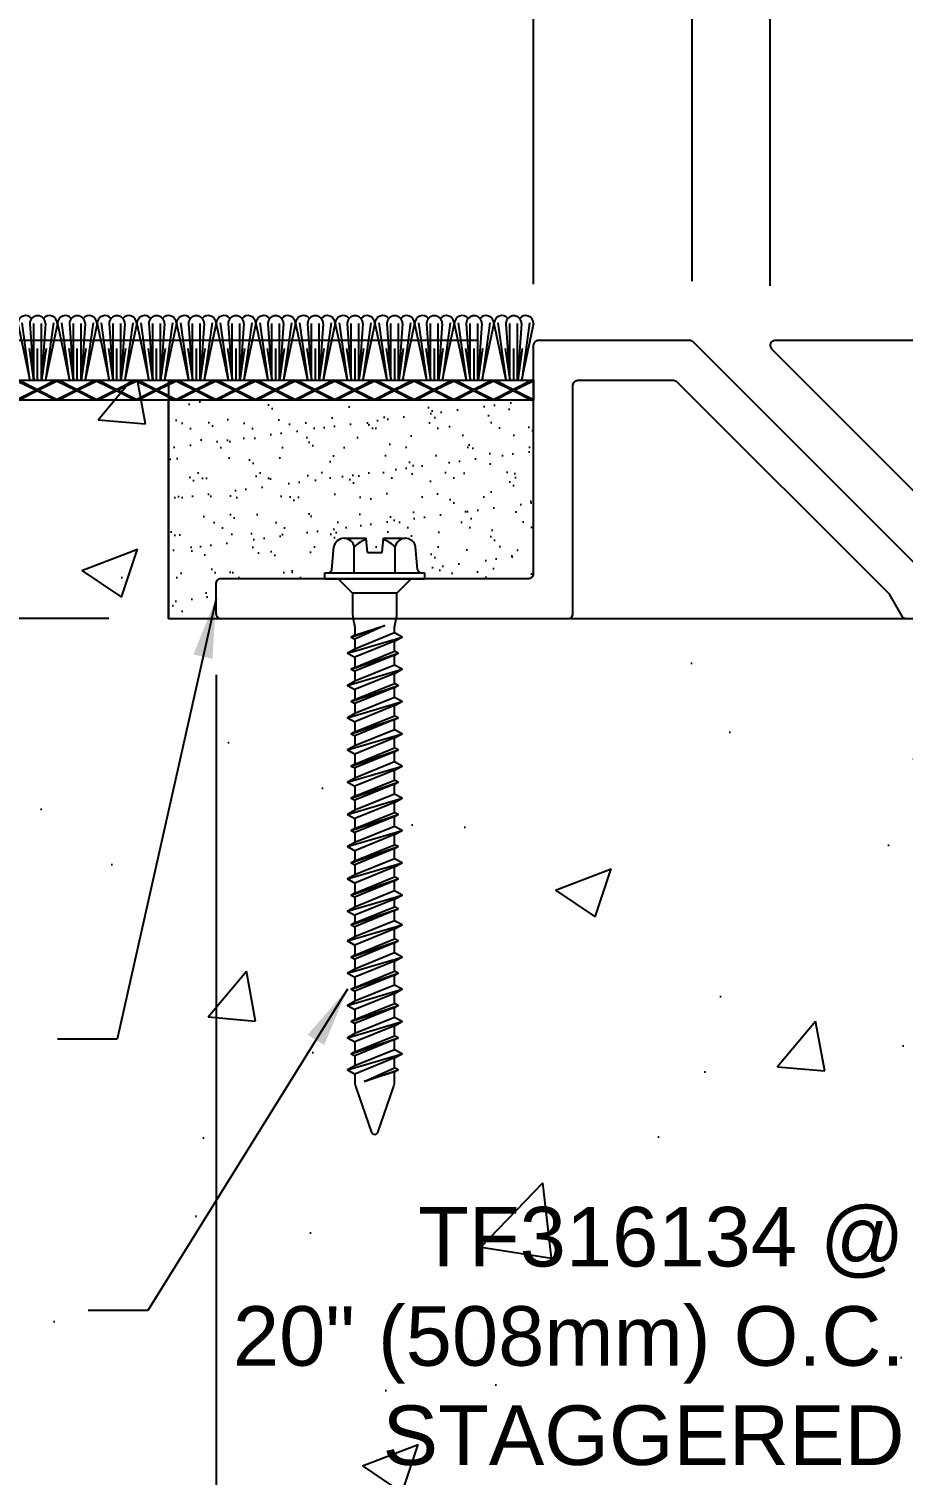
# Model space of a CAD drawing. Header units: inches. Extents: x -2.5 to 41.1, y -5.8 to 5.4.
# Drawn here: x 1.576 to 4.331, y -3.479 to 1.075 of the extents above; entities that cross this region are included whole.
import ezdxf

# ---------------------------------------------------------------- set-up
doc = ezdxf.new("R2010")
doc.units = ezdxf.units.IN
doc.header["$MEASUREMENT"] = 0
for name, color, linetype in [('Anchors', 4, 'Continuous'), ('Conditions', 1, 'Continuous'), ('Dimensions', 3, 'Continuous'), ('Metals', 7, 'Continuous'), ('Text', 2, 'Continuous')]:
    doc.layers.add(name, color=color, linetype=linetype)
doc.styles.add('ARIAL', font='arial.ttf')
doc.dimstyles.new('Arial', dxfattribs={"dimscale": 1.5, "dimtxt": 0.125, "dimasz": 0.125, "dimexe": 0.125, "dimexo": 0.125, "dimgap": 0.125, "dimtad": 0, "dimtih": 1, "dimtoh": 1, "dimdec": 4, "dimzin": 0, "dimdsep": 46, "dimlunit": 4, "dimtxsty": 'ARIAL', "dimcen": 0.125, "dimadec": 0, "dimazin": 0, "dimtfac": 1, "dimtdec": 4, "dimtofl": 0, "dimtmove": 0, "dimatfit": 3, "dimfxl": 0, "dimfrac": 2, "dimtolj": 1, "dimtzin": 0, "dimarcsym": 0})

# ---------------------------------------------------------------- blocks, each defined once
blk = doc.blocks.new('*D9')
at = {"layer": 'Defpoints', "color": 0}
for p in [(3.6659, 2.8616), (3.6659, 0.0937), (3.1659, 0.0837)]:
    blk.add_point(p, dxfattribs=at)
at = {"layer": 'Dimensions', "color": 0, "lineweight": -2}
for p, q in [((3.1659, 0.2712), (3.1659, 3.0491)), ((3.6659, 0.2812), (3.6659, 3.0491)), ((2.9784, 2.8616), (2.7909, 2.8616)), ((3.8534, 2.8616), (4.0409, 2.8616))]:
    blk.add_line(p, q, dxfattribs=at)
at = {"layer": 'Dimensions', "color": 0}
for points in [[(2.9784, 2.8928), (2.9784, 2.8303), (3.1659, 2.8616)], [(3.8534, 2.8928), (3.8534, 2.8303), (3.6659, 2.8616)]]:
    blk.add_solid(points, dxfattribs=at)
at = {"layer": 'Dimensions', "color": 0, "insert": (2.1389, 2.8616), "char_height": 0.1875, "attachment_point": 5, "style": 'ARIAL'}
blk.add_mtext('\\A1;1/2"\\P [13mm]', dxfattribs=at)
blk = doc.blocks.new('*D11')
at = {"layer": 'Defpoints', "color": 0}
for p in [(11.2656, 4.5514), (11.2656, 0.0937), (3.1659, 0.0837)]:
    blk.add_point(p, dxfattribs=at)
at = {"layer": 'Dimensions', "color": 0, "lineweight": -2}
for p, q in [((3.1659, 0.2712), (3.1659, 4.7389)), ((11.2656, 0.2812), (11.2656, 4.7389)), ((3.3534, 4.5514), (6.4909, 4.5514)), ((11.0781, 4.5514), (7.9407, 4.5514))]:
    blk.add_line(p, q, dxfattribs=at)
at = {"layer": 'Dimensions', "color": 0}
for points in [[(3.3534, 4.5827), (3.3534, 4.5202), (3.1659, 4.5514)], [(11.0781, 4.5827), (11.0781, 4.5202), (11.2656, 4.5514)]]:
    blk.add_solid(points, dxfattribs=at)
at = {"layer": 'Dimensions', "color": 0, "insert": (7.2158, 4.5514), "char_height": 0.1875, "attachment_point": 5, "style": 'ARIAL'}
blk.add_mtext('\\A1;8 1/8"\\P [206mm]', dxfattribs=at)
blk = doc.blocks.new('TH316134')
for p, q in [((-0.1352, 0.029), (-0.129, 0.1001)), ((-0.0967, 0.1275), (-0.0272, 0.1275)), ((-0.0645, 0.0188), (-0.0645, 0.1001)), ((-0.0232, 0.0825), (-0.0272, 0.1275)), ((0.0233, 0.0825), (0.0272, 0.1275)), ((0.0272, 0.1275), (0.0967, 0.1275)), ((0.0645, 0.0188), (0.0645, 0.1001)), ((0.1352, 0.029), (0.129, 0.1001)), ((-0.0232, 0.0825), (0.0233, 0.0825)), ((-0.1568, 0.0188), (0.1568, 0.0188)), ((-0.1568, 0), (-0.1568, 0.0188)), ((-0.1568, 0), (0.1568, 0)), ((-0.1148, 0), (-0.0697, -0.045)), ((0.1148, 0), (0.0698, -0.045)), ((0.1568, 0.0188), (0.1568, 0)), ((-0.0737, -0.1836), (0.0321, -0.1471)), ((0.0321, -0.1471), (-0.0623, -0.1898)), ((-0.0623, -0.1774), (0.0321, -0.1471)), ((0.0623, -0.1707), (-0.0623, -0.2215)), ((-0.0862, -0.2344), (0.0863, -0.1836)), ((0.0623, -0.1965), (-0.0623, -0.2473)), ((-0.0737, -0.2852), (0.0737, -0.2344)), ((-0.0623, -0.279), (0.0623, -0.2282)), ((0.0623, -0.2405), (-0.0623, -0.2913)), ((0.0623, -0.2722), (-0.0623, -0.323)), ((-0.0862, -0.3359), (0.0863, -0.2852)), ((0.0623, -0.2981), (-0.0623, -0.3489)), ((-0.0737, -0.3867), (0.0737, -0.3359)), ((-0.0623, -0.3806), (0.0623, -0.3298)), ((0.0623, -0.3421), (-0.0623, -0.3929)), ((-0.0862, -0.4375), (0.0863, -0.3867)), ((0.0623, -0.3738), (-0.0623, -0.4246)), ((0.0623, -0.3996), (-0.0623, -0.4504)), ((-0.0737, -0.4883), (0.0737, -0.4375)), ((-0.0623, -0.4821), (0.0623, -0.4313)), ((0.0623, -0.4437), (-0.0623, -0.4944)), ((-0.0862, -0.5391), (0.0863, -0.4883)), ((0.0623, -0.4754), (-0.0623, -0.5261)), ((-0.0737, -0.5898), (0.0737, -0.5391)), ((0.0623, -0.5012), (-0.0623, -0.552)), ((-0.0623, -0.5837), (0.0623, -0.5329)), ((0.0623, -0.5452), (-0.0623, -0.596)), ((-0.0862, -0.6406), (0.0863, -0.5898)), ((0.0623, -0.5769), (-0.0623, -0.6277)), ((0.0623, -0.6028), (-0.0623, -0.6535)), ((-0.0623, -0.6852), (0.0623, -0.6345)), ((-0.0737, -0.6914), (0.0737, -0.6406)), ((0.0623, -0.6468), (-0.0623, -0.6976)), ((0.0623, -0.6785), (-0.0623, -0.7293)), ((-0.0862, -0.7422), (0.0863, -0.6914)), ((0.0623, -0.7043), (-0.0623, -0.7551)), ((-0.0737, -0.793), (0.0737, -0.7422)), ((-0.0623, -0.7868), (0.0623, -0.736)), ((0.0623, -0.7484), (-0.0623, -0.7991)), ((-0.0862, -0.8437), (0.0863, -0.793)), ((0.0623, -0.78), (-0.0623, -0.8308)), ((0.0623, -0.8059), (-0.0623, -0.8567)), ((-0.0737, -0.8945), (0.0737, -0.8437)), ((-0.0623, -0.8884), (0.0623, -0.8376)), ((0.0623, -0.8499), (-0.0623, -0.9007)), ((-0.0862, -0.9453), (0.0863, -0.8945)), ((0.0623, -0.8816), (-0.0623, -0.9324)), ((0.0623, -0.9075), (-0.0623, -0.9582)), ((-0.0737, -0.9961), (0.0737, -0.9453)), ((-0.0623, -0.9899), (0.0623, -0.9391)), ((0.0623, -0.9515), (-0.0623, -1.0023)), ((-0.0862, -1.0469), (0.0863, -0.9961)), ((0.0623, -0.9832), (-0.0623, -1.034)), ((-0.0737, -1.0898), (0.0737, -1.0391)), ((0.0623, -1.009), (-0.0623, -1.0598)), ((-0.0623, -1.0837), (0.0623, -1.0329)), ((0.0623, -1.0452), (-0.0623, -1.096)), ((-0.0862, -1.1406), (0.0863, -1.0898)), ((0.0623, -1.0769), (-0.0623, -1.1277)), ((0.0623, -1.1028), (-0.0623, -1.1535)), ((-0.0623, -1.1852), (0.0623, -1.1345)), ((-0.0737, -1.1914), (0.0737, -1.1406)), ((0.0623, -1.1468), (-0.0623, -1.1976)), ((0.0623, -1.1785), (-0.0623, -1.2293)), ((-0.0862, -1.2422), (0.0863, -1.1914)), ((0.0623, -1.2043), (-0.0623, -1.2551)), ((-0.0737, -1.293), (0.0737, -1.2422)), ((-0.0623, -1.2868), (0.0623, -1.236)), ((0.0623, -1.2484), (-0.0623, -1.2991)), ((-0.0862, -1.3437), (0.0863, -1.293)), ((0.0623, -1.28), (-0.0623, -1.3308)), ((0.0623, -1.3059), (-0.0623, -1.3567)), ((-0.0737, -1.3945), (0.0737, -1.3437)), ((-0.0623, -1.3884), (0.0623, -1.3376)), ((0.0623, -1.3499), (-0.0623, -1.4007)), ((-0.0862, -1.4453), (0.0863, -1.3945)), ((0.0623, -1.3816), (-0.0623, -1.4324)), ((0.0623, -1.4075), (-0.0623, -1.4582)), ((-0.0737, -1.4961), (0.0737, -1.4453)), ((-0.0623, -1.4899), (0.0623, -1.4391)), ((0.0623, -1.4515), (-0.0623, -1.5023)), ((-0.0862, -1.5469), (0.0863, -1.4961)), ((0.0623, -1.4832), (-0.0623, -1.534)), ((0.0623, -1.509), (-0.0623, -1.5598)), ((-0.0335, -1.5838), (0.0623, -1.5407)), ((-0.0335, -1.5838), (0.0737, -1.5469)), ((0.0623, -1.553), (-0.0335, -1.5838))]:
    blk.add_line(p, q)
blk.add_lwpolyline([(0.0698, -0.045), (-0.0697, -0.045), (-0.0697, -0.1121, 0.052126), (-0.0687, -0.1217), (-0.0633, -0.1477, -0.052126), (-0.0623, -0.1573), (-0.0623, -0.1774), (-0.0737, -0.1836), (-0.0623, -0.1898), (-0.0623, -0.2215), (-0.0862, -0.2344), (-0.0623, -0.2473), (-0.0623, -0.279), (-0.0737, -0.2852), (-0.0623, -0.2913), (-0.0623, -0.323), (-0.0862, -0.3359), (-0.0623, -0.3489), (-0.0623, -0.3806), (-0.0737, -0.3867), (-0.0623, -0.3929), (-0.0623, -0.4246), (-0.0862, -0.4375), (-0.0623, -0.4504), (-0.0623, -0.4821), (-0.0737, -0.4883), (-0.0623, -0.4944), (-0.0623, -0.5261), (-0.0862, -0.5391), (-0.0623, -0.552), (-0.0623, -0.5837), (-0.0737, -0.5898), (-0.0623, -0.596), (-0.0623, -0.6277), (-0.0862, -0.6406), (-0.0623, -0.6535), (-0.0623, -0.6852), (-0.0737, -0.6914), (-0.0623, -0.6976), (-0.0623, -0.7293), (-0.0862, -0.7422), (-0.0623, -0.7551), (-0.0623, -0.7868), (-0.0737, -0.793), (-0.0623, -0.7991), (-0.0623, -0.8308), (-0.0862, -0.8437), (-0.0623, -0.8567), (-0.0623, -0.8884), (-0.0737, -0.8945), (-0.0623, -0.9007), (-0.0623, -0.9324), (-0.0862, -0.9453), (-0.0623, -0.9582), (-0.0623, -0.9899), (-0.0737, -0.9961), (-0.0623, -1.0023), (-0.0623, -1.034), (-0.0862, -1.0469), (-0.0623, -1.0598), (-0.0623, -1.0837), (-0.0737, -1.0898), (-0.0623, -1.096), (-0.0623, -1.1277), (-0.0862, -1.1406), (-0.0623, -1.1535), (-0.0623, -1.1852), (-0.0737, -1.1914), (-0.0623, -1.1976), (-0.0623, -1.2293), (-0.0862, -1.2422), (-0.0623, -1.2551), (-0.0623, -1.2868), (-0.0737, -1.293), (-0.0623, -1.2991), (-0.0623, -1.3308), (-0.0862, -1.3437), (-0.0623, -1.3567), (-0.0623, -1.3884), (-0.0737, -1.3945), (-0.0623, -1.4007), (-0.0623, -1.4324), (-0.0862, -1.4453), (-0.0623, -1.4582), (-0.0623, -1.4899), (-0.0737, -1.4961), (-0.0623, -1.5023), (-0.0623, -1.534), (-0.0862, -1.5469), (-0.0623, -1.5598), (-0.0623, -1.5857, 0.084437), (-0.0596, -1.601), (-0.0096, -1.7438, 0.648167), (0.0096, -1.7438), (0.0596, -1.601, 0.084437), (0.0623, -1.5857), (0.0623, -1.553), (0.0737, -1.5469), (0.0623, -1.5407), (0.0623, -1.509), (0.0863, -1.4961), (0.0623, -1.4832), (0.0623, -1.4515), (0.0737, -1.4453), (0.0623, -1.4391), (0.0623, -1.4075), (0.0863, -1.3945), (0.0623, -1.3816), (0.0623, -1.3499), (0.0737, -1.3437), (0.0623, -1.3376), (0.0623, -1.3059), (0.0863, -1.293), (0.0623, -1.28), (0.0623, -1.2484), (0.0737, -1.2422), (0.0623, -1.236), (0.0623, -1.2043), (0.0863, -1.1914), (0.0623, -1.1785), (0.0623, -1.1468), (0.0737, -1.1406), (0.0623, -1.1345), (0.0623, -1.1028), (0.0863, -1.0898), (0.0623, -1.0769), (0.0623, -1.0452), (0.0737, -1.0391), (0.0623, -1.0329), (0.0623, -1.009), (0.0863, -0.9961), (0.0623, -0.9832), (0.0623, -0.9515), (0.0737, -0.9453), (0.0623, -0.9391), (0.0623, -0.9075), (0.0863, -0.8945), (0.0623, -0.8816), (0.0623, -0.8499), (0.0737, -0.8437), (0.0623, -0.8376), (0.0623, -0.8059), (0.0863, -0.793), (0.0623, -0.78), (0.0623, -0.7484), (0.0737, -0.7422), (0.0623, -0.736), (0.0623, -0.7043), (0.0863, -0.6914), (0.0623, -0.6785), (0.0623, -0.6468), (0.0737, -0.6406), (0.0623, -0.6345), (0.0623, -0.6028), (0.0863, -0.5898), (0.0623, -0.5769), (0.0623, -0.5452), (0.0737, -0.5391), (0.0623, -0.5329), (0.0623, -0.5012), (0.0863, -0.4883), (0.0623, -0.4754), (0.0623, -0.4437), (0.0737, -0.4375), (0.0623, -0.4313), (0.0623, -0.3996), (0.0863, -0.3867), (0.0623, -0.3738), (0.0623, -0.3421), (0.0737, -0.3359), (0.0623, -0.3298), (0.0623, -0.2981), (0.0863, -0.2852), (0.0623, -0.2722), (0.0623, -0.2405), (0.0737, -0.2344), (0.0623, -0.2282), (0.0623, -0.1965), (0.0863, -0.1836), (0.0623, -0.1707), (0.0623, -0.1573, -0.052126), (0.0633, -0.1477), (0.0687, -0.1217, 0.052126), (0.0698, -0.1121)], format="xyb", close=True)
for centre, radius, start, end in [((-0.0967, 0.0948), 0.0327, 9.285, 170.715), ((0, 0.0379), 0.0896, 107.4215, 136.0407), ((0, 0.0379), 0.0896, 43.9593, 72.5785), ((0.0967, 0.0948), 0.0327, 9.285, 170.715), ((-0.1464, 0.03), 0.0112, 270, 355), ((0.1464, 0.03), 0.0112, 185, 270)]:
    blk.add_arc(centre, radius, start, end)
blk = doc.blocks.new('*D12')
at = {"layer": 'Defpoints', "color": 0}
for p in [(3.9118, 1.984), (3.6659, 0.0937), (3.9118, 0.0787)]:
    blk.add_point(p, dxfattribs=at)
at = {"layer": 'Dimensions', "color": 0, "lineweight": -2}
for p, q in [((3.6659, 0.2812), (3.6659, 2.1715)), ((3.9118, 0.2662), (3.9118, 2.1715)), ((3.4784, 1.984), (3.0323, 1.984)), ((4.0993, 1.984), (4.2868, 1.984))]:
    blk.add_line(p, q, dxfattribs=at)
at = {"layer": 'Dimensions', "color": 0}
for points in [[(3.4784, 2.0152), (3.4784, 1.9527), (3.6659, 1.984)], [(4.0993, 2.0152), (4.0993, 1.9527), (3.9118, 1.984)]]:
    blk.add_solid(points, dxfattribs=at)
at = {"layer": 'Dimensions', "color": 0, "insert": (2.4531, 1.984), "char_height": 0.1875, "attachment_point": 5, "style": 'ARIAL'}
blk.add_mtext('\\A1;1/4"\\P [6mm]', dxfattribs=at)
blk = doc.blocks.new('*D13')
at = {"layer": 'Defpoints', "color": 0}
for p in [(2.1659, -0.7713), (7.2656, -4.3986), (7.2656, -5.3639)]:
    blk.add_point(p, dxfattribs=at)
at = {"layer": 'Dimensions', "color": 0, "lineweight": -2}
for p, q in [((2.1659, -0.9588), (2.1659, -5.5514)), ((7.2656, -4.5861), (7.2656, -5.5514)), ((2.3534, -5.3639), (3.75, -5.3639)), ((7.0781, -5.3639), (5.1819, -5.3639))]:
    blk.add_line(p, q, dxfattribs=at)
at = {"layer": 'Dimensions', "color": 0}
for points in [[(2.3534, -5.3327), (2.3534, -5.3952), (2.1659, -5.3639)], [(7.0781, -5.3327), (7.0781, -5.3952), (7.2656, -5.3639)]]:
    blk.add_solid(points, dxfattribs=at)
at = {"layer": 'Dimensions', "color": 0, "insert": (4.4659, -5.3639), "char_height": 0.1875, "attachment_point": 5, "style": 'ARIAL'}
blk.add_mtext('\\A1;5 1/8"\\P [130mm]', dxfattribs=at)
blk = doc.blocks.new('*D14')
at = {"layer": 'Defpoints', "color": 0}
for p in [(3.9118, 2.4187), (3.9118, 0.0787), (4.7656, 0.0787)]:
    blk.add_point(p, dxfattribs=at)
at = {"layer": 'Dimensions', "color": 0, "lineweight": -2}
for p, q in [((3.9118, 0.2662), (3.9118, 2.6062)), ((4.7656, 0.2662), (4.7656, 2.6062)), ((4.0993, 2.4187), (4.5781, 2.4187)), ((4.7656, 2.4187), (5.1056, 2.4187))]:
    blk.add_line(p, q, dxfattribs=at)
at = {"layer": 'Dimensions', "color": 0}
for points in [[(4.0993, 2.4499), (4.0993, 2.3874), (3.9118, 2.4187)], [(4.5781, 2.4499), (4.5781, 2.3874), (4.7656, 2.4187)]]:
    blk.add_solid(points, dxfattribs=at)
at = {"layer": 'Dimensions', "color": 0, "insert": (5.7576, 2.4187), "char_height": 0.1875, "attachment_point": 5, "style": 'ARIAL'}
blk.add_mtext('\\A1;7/8"\\P [22mm]', dxfattribs=at)
blk = doc.blocks.new('*D15')
at = {"layer": 'Defpoints', "color": 0}
for p in [(3.9118, 3.6001), (11.2656, 0.0937), (3.9118, 0.0787)]:
    blk.add_point(p, dxfattribs=at)
at = {"layer": 'Dimensions', "color": 0, "lineweight": -2}
for p, q in [((3.9118, 0.2662), (3.9118, 3.7876)), ((11.2656, 0.2812), (11.2656, 3.7876)), ((4.0993, 3.6001), (6.8639, 3.6001)), ((11.0781, 3.6001), (8.3136, 3.6001))]:
    blk.add_line(p, q, dxfattribs=at)
at = {"layer": 'Dimensions', "color": 0}
for points in [[(4.0993, 3.6313), (4.0993, 3.5688), (3.9118, 3.6001)], [(11.0781, 3.6313), (11.0781, 3.5688), (11.2656, 3.6001)]]:
    blk.add_solid(points, dxfattribs=at)
at = {"layer": 'Dimensions', "color": 0, "insert": (7.5887, 3.6001), "char_height": 0.1875, "attachment_point": 5, "style": 'ARIAL'}
blk.add_mtext('\\A1;7 3/8"\\P [187mm]', dxfattribs=at)
blk = doc.blocks.new('NBT123')
blk.add_lwpolyline([(-0.985, 0.61, 0.414214), (-1, 0.625), (-1.8238, 0.625, 0.668179), (-1.8344, 0.5994), (-1.1144, -0.1206, 0.198912), (-1.1038, -0.125), (0, -0.125, 0.414214), (0.015, -0.11), (0.015, -0.015, 0.414214), (0, 0), (-0.97, 0, -0.414214), (-0.985, 0.015)], format="xyb", close=True)
blk = doc.blocks.new('*D27')
at = {"layer": 'Defpoints', "color": 0}
for p in [(-0.6027, 0.0937), (3.1759, 0.0937), (2.0159, -0.7813)]:
    blk.add_point(p, dxfattribs=at)
at = {"layer": 'Dimensions', "color": 0, "lineweight": -2}
for p, q in [((2.9884, 0.0937), (-0.7902, 0.0937)), ((-0.6027, -0.0938), (-0.6027, -0.5938)), ((1.8284, -0.7813), (-0.7902, -0.7813)), ((-0.6027, -0.7813), (-0.6027, -0.9688)), ((-0.6027, -0.9688), (-0.7902, -0.9688))]:
    blk.add_line(p, q, dxfattribs=at)
at = {"layer": 'Dimensions', "color": 0}
for points in [[(-0.6339, -0.0938), (-0.5714, -0.0938), (-0.6027, 0.0937)], [(-0.6339, -0.5938), (-0.5714, -0.5938), (-0.6027, -0.7813)]]:
    blk.add_solid(points, dxfattribs=at)
at = {"layer": 'Dimensions', "color": 0, "insert": (-1.4422, -0.9688), "char_height": 0.1875, "attachment_point": 5, "style": 'ARIAL'}
blk.add_mtext('\\A1;7/8"\\P [22mm]', dxfattribs=at)
blk = doc.blocks.new('*U26')
for p, q in [((-3, 0.0625), (0, 0.0625)), ((-1.625, 0.0603), (-1.567, 0.0312)), ((-1.6205, 0.0625), (-1.5625, 0.0335)), ((-1.5045, 0.0625), (-1.5625, 0.0335)), ((-1.5, 0.0603), (-1.558, 0.0312)), ((-1.5, 0.0603), (-1.442, 0.0312)), ((-1.4955, 0.0625), (-1.4375, 0.0335)), ((-1.3795, 0.0625), (-1.4375, 0.0335)), ((-1.375, 0.0603), (-1.433, 0.0312)), ((-1.375, 0.0603), (-1.317, 0.0312)), ((-1.3705, 0.0625), (-1.3125, 0.0335)), ((-1.2545, 0.0625), (-1.3125, 0.0335)), ((-1.25, 0.0603), (-1.308, 0.0312)), ((-1.25, 0.0603), (-1.192, 0.0312)), ((-1.2455, 0.0625), (-1.1875, 0.0335)), ((-1.1295, 0.0625), (-1.1875, 0.0335)), ((-1.125, 0.0603), (-1.183, 0.0312)), ((-1.125, 0.0603), (-1.067, 0.0312)), ((-1.1205, 0.0625), (-1.0625, 0.0335)), ((-1.0045, 0.0625), (-1.0625, 0.0335)), ((-1, 0.0603), (-1.058, 0.0312)), ((-1, 0.0603), (-0.942, 0.0312)), ((-0.9955, 0.0625), (-0.9375, 0.0335)), ((-0.8795, 0.0625), (-0.9375, 0.0335)), ((-0.875, 0.0603), (-0.933, 0.0312)), ((-0.875, 0.0603), (-0.817, 0.0312)), ((-0.8705, 0.0625), (-0.8125, 0.0335)), ((-0.7545, 0.0625), (-0.8125, 0.0335)), ((-0.75, 0.0603), (-0.808, 0.0312)), ((-0.75, 0.0603), (-0.692, 0.0312)), ((-0.7455, 0.0625), (-0.6875, 0.0335)), ((-0.6295, 0.0625), (-0.6875, 0.0335)), ((-0.625, 0.0603), (-0.683, 0.0312)), ((-0.625, 0.0603), (-0.567, 0.0312)), ((-0.6205, 0.0625), (-0.5625, 0.0335)), ((-0.5045, 0.0625), (-0.5625, 0.0335)), ((-0.5, 0.0603), (-0.558, 0.0312)), ((-0.5, 0.0603), (-0.442, 0.0312)), ((-0.4955, 0.0625), (-0.4375, 0.0335)), ((-0.3795, 0.0625), (-0.4375, 0.0335)), ((-0.375, 0.0603), (-0.433, 0.0312)), ((-0.375, 0.0603), (-0.317, 0.0312)), ((-0.3705, 0.0625), (-0.3125, 0.0335)), ((-0.2545, 0.0625), (-0.3125, 0.0335)), ((-0.25, 0.0603), (-0.308, 0.0312)), ((-0.25, 0.0603), (-0.192, 0.0312)), ((-0.2455, 0.0625), (-0.1875, 0.0335)), ((-0.1295, 0.0625), (-0.1875, 0.0335)), ((-0.125, 0.0603), (-0.183, 0.0312)), ((-0.125, 0.0603), (-0.067, 0.0312)), ((-0.1205, 0.0625), (-0.0625, 0.0335)), ((-0.0045, 0.0625), (-0.0625, 0.0335)), ((0, 0.0603), (-0.058, 0.0312)), ((0, 0.0625), (0, 0)), ((0, 0), (-3, 0)), ((-1.567, 0.0312), (-1.625, 0.0022)), ((-1.5625, 0.029), (-1.6205, 0)), ((-1.5625, 0.029), (-1.5045, 0)), ((-1.558, 0.0312), (-1.5, 0.0022)), ((-1.442, 0.0312), (-1.5, 0.0022)), ((-1.4375, 0.029), (-1.4955, 0)), ((-1.4375, 0.029), (-1.3795, 0)), ((-1.433, 0.0312), (-1.375, 0.0022)), ((-1.317, 0.0312), (-1.375, 0.0022)), ((-1.3125, 0.029), (-1.3705, 0)), ((-1.3125, 0.029), (-1.2545, 0)), ((-1.308, 0.0312), (-1.25, 0.0022)), ((-1.192, 0.0312), (-1.25, 0.0022)), ((-1.1875, 0.029), (-1.2455, 0)), ((-1.1875, 0.029), (-1.1295, 0)), ((-1.183, 0.0312), (-1.125, 0.0022)), ((-1.067, 0.0312), (-1.125, 0.0022)), ((-1.0625, 0.029), (-1.1205, 0)), ((-1.0625, 0.029), (-1.0045, 0)), ((-1.058, 0.0312), (-1, 0.0022)), ((-0.942, 0.0312), (-1, 0.0022)), ((-0.9375, 0.029), (-0.9955, 0)), ((-0.9375, 0.029), (-0.8795, 0)), ((-0.933, 0.0312), (-0.875, 0.0022)), ((-0.817, 0.0312), (-0.875, 0.0022)), ((-0.8125, 0.029), (-0.8705, 0)), ((-0.8125, 0.029), (-0.7545, 0)), ((-0.808, 0.0312), (-0.75, 0.0022)), ((-0.692, 0.0312), (-0.75, 0.0022)), ((-0.6875, 0.029), (-0.7455, 0)), ((-0.6875, 0.029), (-0.6295, 0)), ((-0.683, 0.0312), (-0.625, 0.0022)), ((-0.567, 0.0312), (-0.625, 0.0022)), ((-0.5625, 0.029), (-0.6205, 0)), ((-0.5625, 0.029), (-0.5045, 0)), ((-0.558, 0.0312), (-0.5, 0.0022)), ((-0.442, 0.0312), (-0.5, 0.0022)), ((-0.4375, 0.029), (-0.4955, 0)), ((-0.4375, 0.029), (-0.3795, 0)), ((-0.433, 0.0312), (-0.375, 0.0022)), ((-0.317, 0.0312), (-0.375, 0.0022)), ((-0.3125, 0.029), (-0.3705, 0)), ((-0.3125, 0.029), (-0.2545, 0)), ((-0.308, 0.0312), (-0.25, 0.0022)), ((-0.192, 0.0312), (-0.25, 0.0022)), ((-0.1875, 0.029), (-0.2455, 0)), ((-0.1875, 0.029), (-0.1295, 0)), ((-0.183, 0.0312), (-0.125, 0.0022)), ((-0.067, 0.0312), (-0.125, 0.0022)), ((-0.0625, 0.029), (-0.1205, 0)), ((-0.0625, 0.029), (-0.0045, 0)), ((-0.058, 0.0312), (0, 0.0022))]:
    blk.add_line(p, q)
for points in [[(-1.6242, 0.2412), (-1.5868, 0.0625)], [(-1.6122, 0.243), (-1.5872, 0.0642)], [(-1.5867, 0.2412), (-1.5742, 0.0625)], [(-1.5742, 0.0625), (-1.5742, 0.2412)], [(-1.5374, 0.2412), (-1.5499, 0.0625)], [(-1.5499, 0.0625), (-1.5499, 0.2412)], [(-1.4999, 0.2412), (-1.5373, 0.0625)], [(-1.5119, 0.243), (-1.5369, 0.0642)], [(-1.4992, 0.2412), (-1.4618, 0.0625)], [(-1.4872, 0.243), (-1.4622, 0.0642)], [(-1.4617, 0.2412), (-1.4492, 0.0625)], [(-1.4492, 0.0625), (-1.4492, 0.2412)], [(-1.4124, 0.2412), (-1.4249, 0.0625)], [(-1.4249, 0.0625), (-1.4249, 0.2412)], [(-1.3749, 0.2412), (-1.4123, 0.0625)], [(-1.3869, 0.243), (-1.4119, 0.0642)], [(-1.3742, 0.2412), (-1.3368, 0.0625)], [(-1.3622, 0.243), (-1.3372, 0.0642)], [(-1.3367, 0.2412), (-1.3242, 0.0625)], [(-1.3242, 0.0625), (-1.3242, 0.2412)], [(-1.2874, 0.2412), (-1.2999, 0.0625)], [(-1.2999, 0.0625), (-1.2999, 0.2412)], [(-1.2499, 0.2412), (-1.2873, 0.0625)], [(-1.2619, 0.243), (-1.2869, 0.0642)], [(-1.2492, 0.2412), (-1.2118, 0.0625)], [(-1.2372, 0.243), (-1.2122, 0.0642)], [(-1.2117, 0.2412), (-1.1992, 0.0625)], [(-1.1992, 0.0625), (-1.1992, 0.2412)], [(-1.1624, 0.2412), (-1.1749, 0.0625)], [(-1.1749, 0.0625), (-1.1749, 0.2412)], [(-1.1249, 0.2412), (-1.1623, 0.0625)], [(-1.1369, 0.243), (-1.1619, 0.0642)], [(-1.1242, 0.2412), (-1.0868, 0.0625)], [(-1.1122, 0.243), (-1.0872, 0.0642)], [(-1.0867, 0.2412), (-1.0742, 0.0625)], [(-1.0742, 0.0625), (-1.0742, 0.2412)], [(-1.0374, 0.2412), (-1.0499, 0.0625)], [(-1.0499, 0.0625), (-1.0499, 0.2412)], [(-0.9999, 0.2412), (-1.0373, 0.0625)], [(-1.0119, 0.243), (-1.0369, 0.0642)], [(-0.9992, 0.2412), (-0.9618, 0.0625)], [(-0.9872, 0.243), (-0.9622, 0.0642)], [(-0.9617, 0.2412), (-0.9492, 0.0625)], [(-0.9492, 0.0625), (-0.9492, 0.2412)], [(-0.9124, 0.2412), (-0.9249, 0.0625)], [(-0.9249, 0.0625), (-0.9249, 0.2412)], [(-0.8749, 0.2412), (-0.9123, 0.0625)], [(-0.8869, 0.243), (-0.9119, 0.0642)], [(-0.8742, 0.2412), (-0.8368, 0.0625)], [(-0.8622, 0.243), (-0.8372, 0.0642)], [(-0.8367, 0.2412), (-0.8242, 0.0625)], [(-0.8242, 0.0625), (-0.8242, 0.2412)], [(-0.7874, 0.2412), (-0.7999, 0.0625)], [(-0.7999, 0.0625), (-0.7999, 0.2412)], [(-0.7499, 0.2412), (-0.7873, 0.0625)], [(-0.7619, 0.243), (-0.7869, 0.0642)], [(-0.7492, 0.2412), (-0.7118, 0.0625)], [(-0.7372, 0.243), (-0.7122, 0.0642)], [(-0.7117, 0.2412), (-0.6992, 0.0625)], [(-0.6992, 0.0625), (-0.6992, 0.2412)], [(-0.6624, 0.2412), (-0.6749, 0.0625)], [(-0.6749, 0.0625), (-0.6749, 0.2412)], [(-0.6249, 0.2412), (-0.6623, 0.0625)], [(-0.6369, 0.243), (-0.6619, 0.0642)], [(-0.6242, 0.2412), (-0.5868, 0.0625)], [(-0.6122, 0.243), (-0.5872, 0.0642)], [(-0.5867, 0.2412), (-0.5742, 0.0625)], [(-0.5742, 0.0625), (-0.5742, 0.2412)], [(-0.5374, 0.2412), (-0.5499, 0.0625)], [(-0.5499, 0.0625), (-0.5499, 0.2412)], [(-0.4999, 0.2412), (-0.5373, 0.0625)], [(-0.5119, 0.243), (-0.5369, 0.0642)], [(-0.4992, 0.2412), (-0.4618, 0.0625)], [(-0.4872, 0.243), (-0.4622, 0.0642)], [(-0.4617, 0.2412), (-0.4492, 0.0625)], [(-0.4492, 0.0625), (-0.4492, 0.2412)], [(-0.4124, 0.2412), (-0.4249, 0.0625)], [(-0.4249, 0.0625), (-0.4249, 0.2412)], [(-0.3749, 0.2412), (-0.4123, 0.0625)], [(-0.3869, 0.243), (-0.4119, 0.0642)], [(-0.3742, 0.2412), (-0.3368, 0.0625)], [(-0.3622, 0.243), (-0.3372, 0.0642)], [(-0.3367, 0.2412), (-0.3242, 0.0625)], [(-0.3242, 0.0625), (-0.3242, 0.2412)], [(-0.2874, 0.2412), (-0.2999, 0.0625)], [(-0.2999, 0.0625), (-0.2999, 0.2412)], [(-0.2499, 0.2412), (-0.2873, 0.0625)], [(-0.2619, 0.243), (-0.2869, 0.0642)], [(-0.2492, 0.2412), (-0.2118, 0.0625)], [(-0.2372, 0.243), (-0.2122, 0.0642)], [(-0.2117, 0.2412), (-0.1992, 0.0625)], [(-0.1992, 0.0625), (-0.1992, 0.2412)], [(-0.1624, 0.2412), (-0.1749, 0.0625)], [(-0.1749, 0.0625), (-0.1749, 0.2412)], [(-0.1249, 0.2412), (-0.1623, 0.0625)], [(-0.1369, 0.243), (-0.1619, 0.0642)], [(-0.1242, 0.2412), (-0.0868, 0.0625)], [(-0.1122, 0.243), (-0.0872, 0.0642)], [(-0.0867, 0.2412), (-0.0742, 0.0625)], [(-0.0742, 0.0625), (-0.0742, 0.2412)], [(-0.0374, 0.2412), (-0.0499, 0.0625)], [(-0.0499, 0.0625), (-0.0499, 0.2412)], [(0.0001, 0.2412), (-0.0373, 0.0625)], [(-0.0119, 0.243), (-0.0369, 0.0642)], [(-1.5889, 0.1625), (-1.5746, 0.0625)], [(-1.562, 0.0625), (-1.562, 0.1625)], [(-1.5352, 0.1625), (-1.5495, 0.0625)], [(-1.4639, 0.1625), (-1.4496, 0.0625)], [(-1.437, 0.0625), (-1.437, 0.1625)], [(-1.4102, 0.1625), (-1.4245, 0.0625)], [(-1.3389, 0.1625), (-1.3246, 0.0625)], [(-1.312, 0.0625), (-1.312, 0.1625)], [(-1.2852, 0.1625), (-1.2995, 0.0625)], [(-1.2139, 0.1625), (-1.1996, 0.0625)], [(-1.187, 0.0625), (-1.187, 0.1625)], [(-1.1602, 0.1625), (-1.1745, 0.0625)], [(-1.0889, 0.1625), (-1.0746, 0.0625)], [(-1.062, 0.0625), (-1.062, 0.1625)], [(-1.0352, 0.1625), (-1.0495, 0.0625)], [(-0.9639, 0.1625), (-0.9496, 0.0625)], [(-0.937, 0.0625), (-0.937, 0.1625)], [(-0.9102, 0.1625), (-0.9245, 0.0625)], [(-0.8389, 0.1625), (-0.8246, 0.0625)], [(-0.812, 0.0625), (-0.812, 0.1625)], [(-0.7852, 0.1625), (-0.7995, 0.0625)], [(-0.7139, 0.1625), (-0.6996, 0.0625)], [(-0.687, 0.0625), (-0.687, 0.1625)], [(-0.6602, 0.1625), (-0.6745, 0.0625)], [(-0.5889, 0.1625), (-0.5746, 0.0625)], [(-0.562, 0.0625), (-0.562, 0.1625)], [(-0.5352, 0.1625), (-0.5495, 0.0625)], [(-0.4639, 0.1625), (-0.4496, 0.0625)], [(-0.437, 0.0625), (-0.437, 0.1625)], [(-0.4102, 0.1625), (-0.4245, 0.0625)], [(-0.3389, 0.1625), (-0.3246, 0.0625)], [(-0.312, 0.0625), (-0.312, 0.1625)], [(-0.2852, 0.1625), (-0.2995, 0.0625)], [(-0.2139, 0.1625), (-0.1996, 0.0625)], [(-0.187, 0.0625), (-0.187, 0.1625)], [(-0.1602, 0.1625), (-0.1745, 0.0625)], [(-0.0889, 0.1625), (-0.0746, 0.0625)], [(-0.062, 0.0625), (-0.062, 0.1625)], [(-0.0352, 0.1625), (-0.0495, 0.0625)]]:
    blk.add_lwpolyline(points)
for centre, radius, start, end in [((-1.5992, 0.2412), 0.025, 41.211, 180), ((-1.562, 0.2412), 0.0247, 0, 180), ((-1.5249, 0.2412), 0.025, 0, 138.789), ((-1.4742, 0.2412), 0.025, 41.211, 180), ((-1.437, 0.2412), 0.0247, 0, 180), ((-1.3999, 0.2412), 0.025, 0, 138.789), ((-1.3492, 0.2412), 0.025, 41.211, 180), ((-1.312, 0.2412), 0.0247, 0, 180), ((-1.2749, 0.2412), 0.025, 0, 138.789), ((-1.2242, 0.2412), 0.025, 41.211, 180), ((-1.187, 0.2412), 0.0247, 0, 180), ((-1.1499, 0.2412), 0.025, 0, 138.789), ((-1.0992, 0.2412), 0.025, 41.211, 180), ((-1.062, 0.2412), 0.0247, 0, 180), ((-1.0249, 0.2412), 0.025, 0, 138.789), ((-0.9742, 0.2412), 0.025, 41.211, 180), ((-0.937, 0.2412), 0.0247, 0, 180), ((-0.8999, 0.2412), 0.025, 0, 138.789), ((-0.8492, 0.2412), 0.025, 41.211, 180), ((-0.812, 0.2412), 0.0247, 0, 180), ((-0.7749, 0.2412), 0.025, 0, 138.789), ((-0.7242, 0.2412), 0.025, 41.211, 180), ((-0.687, 0.2412), 0.0247, 0, 180), ((-0.6499, 0.2412), 0.025, 0, 138.789), ((-0.5992, 0.2412), 0.025, 41.211, 180), ((-0.562, 0.2412), 0.0247, 0, 180), ((-0.5249, 0.2412), 0.025, 0, 138.789), ((-0.4742, 0.2412), 0.025, 41.211, 180), ((-0.437, 0.2412), 0.0247, 0, 180), ((-0.3999, 0.2412), 0.025, 0, 138.789), ((-0.3492, 0.2412), 0.025, 41.211, 180), ((-0.312, 0.2412), 0.0247, 0, 180), ((-0.2749, 0.2412), 0.025, 0, 138.789), ((-0.2242, 0.2412), 0.025, 41.211, 180), ((-0.187, 0.2412), 0.0247, 0, 180), ((-0.1499, 0.2412), 0.025, 0, 138.789), ((-0.0992, 0.2412), 0.025, 41.211, 180), ((-0.062, 0.2412), 0.0247, 0, 180), ((-0.0249, 0.2412), 0.025, 0, 138.789)]:
    blk.add_arc(centre, radius, start, end)
blk = doc.blocks.new('*D28')
at = {"layer": 'Defpoints', "color": 0}
for p in [(2.0159, -0.0938), (0.2078, -0.7813), (2.0159, -0.7813)]:
    blk.add_point(p, dxfattribs=at)
at = {"layer": 'Dimensions', "color": 0, "lineweight": -2}
for p, q in [((0.2078, 0.0937), (0.2078, 0.2812)), ((1.8284, -0.0938), (0.0203, -0.0938)), ((1.8284, -0.7813), (0.0203, -0.7813)), ((0.2078, -0.9688), (0.2078, -1.6513)), ((0.2078, -1.6513), (0.0203, -1.6513))]:
    blk.add_line(p, q, dxfattribs=at)
at = {"layer": 'Dimensions', "color": 0}
for points in [[(0.1765, 0.0937), (0.239, 0.0937), (0.2078, -0.0938)], [(0.1765, -0.9688), (0.239, -0.9688), (0.2078, -0.7813)]]:
    blk.add_solid(points, dxfattribs=at)
at = {"layer": 'Dimensions', "color": 0, "insert": (-0.6318, -1.6513), "char_height": 0.1875, "attachment_point": 5, "style": 'ARIAL'}
blk.add_mtext('\\A1;11/16"\\P [17mm]', dxfattribs=at)
blk = doc.blocks.new('NBA60110')
blk.add_lwpolyline([(2.2186, 0.1564), (1.5044, 0.8706, 0.198912), (1.4938, 0.875), (1.015, 0.875, 0.414214), (1, 0.86), (1, 0.14, -0.414214), (0.985, 0.125), (0.015, 0.125, 0.414214), (0, 0.11), (0, 0.015, 0.414214), (0.015, 0), (1.11, 0, 0.414214), (1.125, 0.015), (1.125, 0.735, -0.414214), (1.14, 0.75), (1.442, 0.75, -0.198912), (1.4526, 0.7456), (2.1186, 0.0796, -0.065543), (2.121, 0.0765), (2.1608, 0.0075, 0.267949), (2.1738, 0)], format="xyb")

msp = doc.modelspace()

# ---------------------------------------------------------------- hatches: boundary and pattern name
at = {"layer": 'Conditions'}
h = msp.add_hatch(dxfattribs=at)
h.set_pattern_fill('AR-CONC', color=256, scale=0.25, style=0)
h.paths.add_polyline_path([(7.26564, -0.79125, 0.4142136), (7.25564, -0.78125), (6.514, -0.78125), (6.49885, -0.79725), (6.49885, -0.86921), (6.49236, -0.89993, 0.121579), (6.49311, -0.9222), (6.49135, -0.92292), (6.51535, -0.93584), (6.49135, -0.94877), (6.49135, -0.98046), (6.5028, -0.98663), (6.49135, -0.99279), (6.49135, -1.02448), (6.51535, -1.03741), (6.49135, -1.05033), (6.49135, -1.08202), (6.5028, -1.08819), (6.49135, -1.09435), (6.49135, -1.12604), (6.51535, -1.13897), (6.49135, -1.15189), (6.49135, -1.18359), (6.5028, -1.18975), (6.49135, -1.19591), (6.49135, -1.22761), (6.51535, -1.24053), (6.49135, -1.25346), (6.49135, -1.28515), (6.5028, -1.29131), (6.49135, -1.29748), (6.49135, -1.32917), (6.51535, -1.34209), (6.49135, -1.35502), (6.49135, -1.38671), (6.5028, -1.39288), (6.49135, -1.39904), (6.49135, -1.43073), (6.51535, -1.44366), (6.49135, -1.45658), (6.49135, -1.48827), (6.5028, -1.49444), (6.49135, -1.5006), (6.49135, -1.53229), (6.51535, -1.54522), (6.49135, -1.55814), (6.49135, -1.58984), (6.5028, -1.596), (6.49135, -1.60216), (6.49135, -1.63386), (6.51535, -1.64678), (6.49135, -1.65971), (6.49135, -1.6914), (6.5028, -1.69756), (6.49135, -1.70373), (6.49135, -1.73542), (6.51535, -1.74834), (6.49135, -1.76127), (6.49135, -1.79928), (6.5028, -1.80544), (6.49135, -1.81161), (6.49135, -1.8433), (6.51535, -1.85622), (6.49135, -1.86915), (6.49135, -1.90941), (6.5028, -1.91557), (6.49135, -1.92173), (6.49135, -1.95343), (6.51535, -1.96635), (6.49135, -1.97928), (6.49135, -2.01504), (6.5028, -2.0212), (6.49135, -2.02737), (6.49135, -2.05906), (6.51535, -2.07198), (6.49135, -2.08491), (6.49135, -2.1173), (6.5028, -2.12346), (6.49135, -2.12963), (6.49135, -2.16132), (6.51535, -2.17425), (6.49135, -2.18717), (6.49135, -2.21956), (6.5028, -2.22573), (6.49135, -2.23189), (6.49135, -2.26358), (6.51535, -2.27651), (6.49135, -2.28943), (6.49135, -2.32112), (6.5028, -2.32729), (6.49135, -2.33345), (6.49135, -2.33697, -0.084437), (6.48874, -2.35234), (6.43933, -2.49339, -0.709275), (6.41946, -2.49506), (6.36542, -2.3408), (6.36686, -2.34021), (6.34285, -2.32729), (6.36696, -2.31431), (6.36696, -2.28272), (6.35541, -2.27651), (6.36696, -2.27029), (6.36696, -2.238), (6.34285, -2.22503), (6.36695, -2.21205), (6.36695, -2.18046), (6.35541, -2.17425), (6.36695, -2.16804), (6.36695, -2.13574), (6.34285, -2.12277), (6.36695, -2.10979), (6.36694, -2.07819), (6.35541, -2.07198), (6.36694, -2.06578), (6.36694, -2.0301), (6.34285, -2.01713), (6.36694, -2.00417), (6.36694, -1.97255), (6.35541, -1.96635), (6.36693, -1.96015), (6.36693, -1.91997), (6.34285, -1.90701), (6.36693, -1.89404), (6.36693, -1.86242), (6.35541, -1.85622), (6.36693, -1.85003), (6.36692, -1.81208), (6.34285, -1.79913), (6.36692, -1.78617), (6.36692, -1.75454), (6.35541, -1.74834), (6.36692, -1.74215), (6.36691, -1.71052), (6.34285, -1.69756), (6.36691, -1.68461), (6.36691, -1.65297), (6.35541, -1.64678), (6.36691, -1.64059), (6.36691, -1.60895), (6.34285, -1.596), (6.36691, -1.58305), (6.3669, -1.5514), (6.35541, -1.54522), (6.3669, -1.53903), (6.3669, -1.50738), (6.34285, -1.49444), (6.3669, -1.48149), (6.36689, -1.44984), (6.35541, -1.44366), (6.36689, -1.43748), (6.36689, -1.40582), (6.34285, -1.39288), (6.36689, -1.37993), (6.36689, -1.34827), (6.35541, -1.34209), (6.36689, -1.33592), (6.36688, -1.30425), (6.34285, -1.29131), (6.36688, -1.27837), (6.36688, -1.2467), (6.35541, -1.24053), (6.36688, -1.23436), (6.36688, -1.20268), (6.34285, -1.18975), (6.36687, -1.17682), (6.36687, -1.14514), (6.35541, -1.13897), (6.36687, -1.1328), (6.36687, -1.10112), (6.34285, -1.08819), (6.36687, -1.07526), (6.36686, -1.04357), (6.35541, -1.03741), (6.36686, -1.03124), (6.36686, -0.99955), (6.34285, -0.98663), (6.36686, -0.9737), (6.36686, -0.94201), (6.35541, -0.93584), (6.36685, -0.92968), (6.36685, -0.90954, 0.0520878), (6.36585, -0.89993), (6.35935, -0.86921), (6.35935, -0.79725), (6.34421, -0.78125), (5.03837, -0.78125), (5.02323, -0.79725), (5.02323, -0.86921), (5.01673, -0.89993, 0.121579), (5.01748, -0.9222), (5.01573, -0.92292), (5.03973, -0.93584), (5.01573, -0.94877), (5.01573, -0.98046), (5.02717, -0.98663), (5.01573, -0.99279), (5.01573, -1.02448), (5.03973, -1.03741), (5.01573, -1.05033), (5.01573, -1.08202), (5.02717, -1.08819), (5.01573, -1.09435), (5.01573, -1.12604), (5.03973, -1.13897), (5.01573, -1.15189), (5.01573, -1.18359), (5.02717, -1.18975), (5.01573, -1.19591), (5.01573, -1.22761), (5.03973, -1.24053), (5.01573, -1.25346), (5.01573, -1.28515), (5.02717, -1.29131), (5.01573, -1.29748), (5.01573, -1.32917), (5.03973, -1.34209), (5.01573, -1.35502), (5.01573, -1.38671), (5.02717, -1.39288), (5.01573, -1.39904), (5.01573, -1.43073), (5.03973, -1.44366), (5.01573, -1.45658), (5.01573, -1.48827), (5.02717, -1.49444), (5.01573, -1.5006), (5.01573, -1.53229), (5.03973, -1.54522), (5.01573, -1.55814), (5.01573, -1.58984), (5.02717, -1.596), (5.01573, -1.60216), (5.01573, -1.63386), (5.03973, -1.64678), (5.01573, -1.65971), (5.01573, -1.6914), (5.02717, -1.69756), (5.01573, -1.70373), (5.01573, -1.73542), (5.03973, -1.74834), (5.01573, -1.76127), (5.01573, -1.79928), (5.02717, -1.80544), (5.01573, -1.81161), (5.01573, -1.8433), (5.03973, -1.85622), (5.01573, -1.86915), (5.01573, -1.90941), (5.02717, -1.91557), (5.01573, -1.92173), (5.01573, -1.95343), (5.03973, -1.96635), (5.01573, -1.97928), (5.01573, -2.01504), (5.02717, -2.0212), (5.01573, -2.02737), (5.01573, -2.05906), (5.03973, -2.07198), (5.01573, -2.08491), (5.01573, -2.1173), (5.02717, -2.12346), (5.01573, -2.12963), (5.01573, -2.16132), (5.03973, -2.17425), (5.01573, -2.18717), (5.01573, -2.21956), (5.02717, -2.22573), (5.01573, -2.23189), (5.01573, -2.26358), (5.03973, -2.27651), (5.01573, -2.28943), (5.01573, -2.32112), (5.02717, -2.32729), (5.01573, -2.33345), (5.01573, -2.33697, -0.084437), (5.01311, -2.35234), (4.9637, -2.49339, -0.709275), (4.94384, -2.49506), (4.8898, -2.3408), (4.89123, -2.34021), (4.86723, -2.32729), (4.89133, -2.31431), (4.89133, -2.28272), (4.87978, -2.27651), (4.89133, -2.27029), (4.89133, -2.238), (4.86723, -2.22503), (4.89133, -2.21205), (4.89132, -2.18046), (4.87978, -2.17425), (4.89132, -2.16804), (4.89132, -2.13574), (4.86723, -2.12277), (4.89132, -2.10979), (4.89132, -2.07819), (4.87978, -2.07198), (4.89131, -2.06578), (4.89131, -2.0301), (4.86723, -2.01713), (4.89131, -2.00417), (4.89131, -1.97255), (4.87978, -1.96635), (4.89131, -1.96015), (4.8913, -1.91997), (4.86723, -1.90701), (4.8913, -1.89404), (4.8913, -1.86242), (4.87978, -1.85622), (4.8913, -1.85003), (4.8913, -1.81208), (4.86723, -1.79913), (4.89129, -1.78617), (4.89129, -1.75454), (4.87978, -1.74834), (4.89129, -1.74215), (4.89129, -1.71052), (4.86723, -1.69756), (4.89129, -1.68461), (4.89128, -1.65297), (4.87978, -1.64678), (4.89128, -1.64059), (4.89128, -1.60895), (4.86723, -1.596), (4.89128, -1.58305), (4.89128, -1.5514), (4.87978, -1.54522), (4.89127, -1.53903), (4.89127, -1.50738), (4.86723, -1.49444), (4.89127, -1.48149), (4.89127, -1.44984), (4.87978, -1.44366), (4.89127, -1.43748), (4.89126, -1.40582), (4.86723, -1.39288), (4.89126, -1.37993), (4.89126, -1.34827), (4.87978, -1.34209), (4.89126, -1.33592), (4.89126, -1.30425), (4.86723, -1.29131), (4.89125, -1.27837), (4.89125, -1.2467), (4.87978, -1.24053), (4.89125, -1.23436), (4.89125, -1.20268), (4.86723, -1.18975), (4.89125, -1.17682), (4.89124, -1.14514), (4.87978, -1.13897), (4.89124, -1.1328), (4.89124, -1.10112), (4.86723, -1.08819), (4.89124, -1.07526), (4.89124, -1.04357), (4.87978, -1.03741), (4.89123, -1.03124), (4.89123, -0.99955), (4.86723, -0.98663), (4.89123, -0.9737), (4.89123, -0.94201), (4.87978, -0.93584), (4.89123, -0.92968), (4.89123, -0.90954, 0.0520878), (4.89022, -0.89993), (4.88373, -0.86921), (4.88373, -0.79725), (4.86858, -0.78125), (2.73399, -0.78125), (2.7292, -0.80393, 0.1215791), (2.72995, -0.8262), (2.72819, -0.82692), (2.75219, -0.83984), (2.72819, -0.85277), (2.72819, -0.88446), (2.73964, -0.89063), (2.72819, -0.89679), (2.72819, -0.92848), (2.75219, -0.94141), (2.72819, -0.95433), (2.72819, -0.98602), (2.73964, -0.99219), (2.72819, -0.99835), (2.72819, -1.03004), (2.75219, -1.04297), (2.72819, -1.05589), (2.72819, -1.08759), (2.73964, -1.09375), (2.72819, -1.09991), (2.72819, -1.13161), (2.75219, -1.14453), (2.72819, -1.15746), (2.72819, -1.18915), (2.73964, -1.19531), (2.72819, -1.20148), (2.72819, -1.23317), (2.75219, -1.24609), (2.72819, -1.25902), (2.72819, -1.29071), (2.73964, -1.29688), (2.72819, -1.30304), (2.72819, -1.33473), (2.75219, -1.34766), (2.72819, -1.36058), (2.72819, -1.39227), (2.73964, -1.39844), (2.72819, -1.4046), (2.72819, -1.43629), (2.75219, -1.44922), (2.72819, -1.46214), (2.72819, -1.49384), (2.73964, -1.5), (2.72819, -1.50616), (2.72819, -1.53786), (2.75219, -1.55078), (2.72819, -1.56371), (2.72819, -1.5954), (2.73964, -1.60156), (2.72819, -1.60773), (2.72819, -1.63942), (2.75219, -1.65234), (2.72819, -1.66527), (2.72819, -1.68915), (2.73964, -1.69531), (2.72819, -1.70148), (2.72819, -1.73317), (2.75219, -1.74609), (2.72819, -1.75902), (2.72819, -1.79071), (2.73964, -1.79688), (2.72819, -1.80304), (2.72819, -1.83473), (2.75219, -1.84766), (2.72819, -1.86058), (2.72819, -1.89227), (2.73964, -1.89844), (2.72819, -1.9046), (2.72819, -1.93629), (2.75219, -1.94922), (2.72819, -1.96214), (2.72819, -1.99384), (2.73964, -2), (2.72819, -2.00616), (2.72819, -2.03786), (2.75219, -2.05078), (2.72819, -2.06371), (2.72819, -2.0954), (2.73964, -2.10156), (2.72819, -2.10773), (2.72819, -2.13942), (2.75219, -2.15234), (2.72819, -2.16527), (2.72819, -2.19696), (2.73964, -2.20313), (2.72819, -2.20929), (2.72819, -2.24191, -0.084437), (2.72558, -2.25728), (2.67617, -2.39834, -0.709275), (2.6563, -2.4), (2.60631, -2.25728, -0.084437), (2.60369, -2.24191), (2.60369, -2.21605), (2.57969, -2.20313), (2.60369, -2.1902), (2.60369, -2.15851), (2.59225, -2.15234), (2.60369, -2.14618), (2.60369, -2.11449), (2.57969, -2.10156), (2.60369, -2.08864), (2.60369, -2.05694), (2.59225, -2.05078), (2.60369, -2.04462), (2.60369, -2.01292), (2.57969, -2), (2.60369, -1.98708), (2.60369, -1.95538), (2.59225, -1.94922), (2.60369, -1.94306), (2.60369, -1.91136), (2.57969, -1.89844), (2.60369, -1.88551), (2.60369, -1.85382), (2.59225, -1.84766), (2.60369, -1.84149), (2.60369, -1.8098), (2.57969, -1.79688), (2.60369, -1.78395), (2.60369, -1.75226), (2.59225, -1.74609), (2.60369, -1.73993), (2.60369, -1.71605), (2.57969, -1.70312), (2.60369, -1.6902), (2.60369, -1.65851), (2.59225, -1.65234), (2.60369, -1.64618), (2.60369, -1.61449), (2.57969, -1.60156), (2.60369, -1.58864), (2.60369, -1.55694), (2.59225, -1.55078), (2.60369, -1.54462), (2.60369, -1.51292), (2.57969, -1.5), (2.60369, -1.48708), (2.60369, -1.45538), (2.59225, -1.44922), (2.60369, -1.44306), (2.60369, -1.41136), (2.57969, -1.39844), (2.60369, -1.38551), (2.60369, -1.35382), (2.59225, -1.34766), (2.60369, -1.34149), (2.60369, -1.3098), (2.57969, -1.29688), (2.60369, -1.28395), (2.60369, -1.25226), (2.59225, -1.24609), (2.60369, -1.23993), (2.60369, -1.20824), (2.57969, -1.19531), (2.60369, -1.18239), (2.60369, -1.15069), (2.59225, -1.14453), (2.60369, -1.13837), (2.60369, -1.10667), (2.57969, -1.09375), (2.60369, -1.08083), (2.60369, -1.04913), (2.59225, -1.04297), (2.60369, -1.03681), (2.60369, -1.00511), (2.57969, -0.99219), (2.60369, -0.97926), (2.60369, -0.94757), (2.59225, -0.94141), (2.60369, -0.93524), (2.60369, -0.90355), (2.57969, -0.89063), (2.60369, -0.8777), (2.60369, -0.84601), (2.59225, -0.83984), (2.60369, -0.83368), (2.60369, -0.81355, 0.0521265), (2.60269, -0.80393), (2.59789, -0.78125), (2.01594, -0.78125), (2.01594, -0.03125), (0.16594, -0.03125), (0.16594, -4.39858), (7.26564, -4.39858)])
h.paths.add_polyline_path([(0.31711, -1.33213), (1.35693, -1.33213), (1.35693, -0.63127), (0.31711, -0.63127)], flags=24)
h.paths.add_polyline_path([(-0.65795, -3.28939), (1.55202, -3.28939), (1.55202, -2.58718), (-0.65795, -2.58718)], flags=9)
h.paths.add_polyline_path([(2.19488, -3.37054), (4.40485, -3.37054), (4.40485, -2.66833), (2.19488, -2.66833)], flags=24)
h.paths.add_polyline_path([(-0.81821, -2.45764), (1.51505, -2.45764), (1.51505, -1.75671), (-0.81821, -1.75671)], flags=9)
h = msp.add_hatch(dxfattribs=at)
h.set_pattern_fill('AR-SAND', color=256, scale=0.0625, style=0)
h.set_pattern_definition([(37.5, (9e-16, 24.57242), (-0.0039371, 0.1204265), [0, -0.095, 0, -0.10625, 0, -0.1015625]), (7.5, (9e-16, 24.57242), (0.110611, 0.1763841), [0, -0.05125, 0, -0.085625, 0, -0.0328125]), (327.5, (-0.07688, 24.57242), (0.19463387, 0.0003537), [0, -0.03125, 0, -0.1125, 0, -0.146875]), (317.5, (-0.07688, 24.57242), (0.1878829, 0.0548547), [0, -0.015625, 0, -0.07375, 0, -0.084375])])
h.paths.add_polyline_path([(2.66866, -0.09375), (2.17139, -0.09375), (2.01594, -0.09375), (2.01594, -0.78125), (2.17594, -0.78125, -0.4142136), (2.16594, -0.77125), (2.16594, -0.66625, -0.4142136), (2.17594, -0.65625), (2.50919, -0.65625), (2.50919, -0.6375), (2.51952, -0.6375, 0.3888787), (2.53072, -0.62723), (2.53652, -0.56102, -0.4105631), (2.56919, -0.52875), (2.63876, -0.52875), (2.64269, -0.57375), (2.68919, -0.57375), (2.69313, -0.52875), (2.76269, -0.52875, -0.3675075), (2.79494, -0.55616), (2.80116, -0.62723, 0.3888787), (2.81237, -0.6375), (2.82269, -0.6375), (2.82269, -0.65625), (3.15594, -0.65625, 0.4142136), (3.16594, -0.64625), (3.16594, -0.09375)])

# ---------------------------------------------------------------- linework, layer by layer
msp.add_line((2.01594, -0.78125), (2.01594, -0.09375), dxfattribs=at)
msp.add_lwpolyline([(2.01594, -0.03125), (2.01594, -0.78125), (7.26564, -0.78125), (7.26564, -4.39858)], dxfattribs=at)

# ---------------------------------------------------------------- block references
at = {"layer": 'Anchors'}
msp.add_blockref('TH316134', (2.66594, -0.65625), dxfattribs=at)
at = {"layer": 'Conditions'}
msp.add_blockref('*U26', (3.16594, -0.09375), dxfattribs=at)
at = {"layer": 'Metals'}
for name, p in [('NBA60110', (2.16564, -0.78125)), ('NBT123', (5.75064, -0.53125))]:
    msp.add_blockref(name, p, dxfattribs=at)

# ---------------------------------------------------------------- texts
at = {"layer": 'Text', "insert": (4.33521, -3.04233), "char_height": 0.1875, "width": 3.1226208, "attachment_point": 6, "style": 'ARIAL'}
msp.add_mtext('TF316134 @\\P20" (508mm) O.C.\\PSTAGGERED', dxfattribs=at)

# ---------------------------------------------------------------- dimensions: what is measured, and where the dimension line sits
at = {"layer": 'Dimensions'}
for base, p1, p2, picture, middle in [((11.26564, 4.55141), (3.16594, 0.08375), (11.26564, 0.09375), '*D11', (7.21579, 4.55141)), ((3.91185, 3.60009), (11.26564, 0.09375), (3.91185, 0.07875), '*D15', (7.58874, 3.60009)), ((3.66594, 2.86157), (3.16594, 0.08375), (3.66594, 0.09375), '*D9', (2.13891, 2.86157)), ((3.91185, 1.98395), (3.66594, 0.09375), (3.91185, 0.07875), '*D12', (2.45307, 1.98395)), ((7.26564, -5.36392), (2.16594, -0.77125), (7.26564, -4.39858), '*D13', (4.46594, -5.36392))]:
    dim = msp.add_linear_dim(base=base, p1=p1, p2=p2, dimstyle='Arial', override={"dimpost": '\\X'}, dxfattribs=at)
    dim.commit()
    dim.dimension.update_dxf_attribs({"geometry": picture, "text_midpoint": middle, "dimtype": 160})
for base, p1, p2, angle, picture, middle in [((3.91185, 2.4187), (4.76564, 0.07875), (3.91185, 0.07875), 180, '*D14', (5.75762, 2.4187)), ((0.20777, -0.78125), (2.01594, -0.09375), (2.01594, -0.78125), 90, '*D28', (-0.63176, -1.65132)), ((-0.60269, 0.09375), (2.01594, -0.78125), (3.17594, 0.09375), 90, '*D27', (-1.44222, -0.96875))]:
    dim = msp.add_linear_dim(base=base, p1=p1, p2=p2, angle=angle, dimstyle='Arial', override={"dimpost": '\\X'}, dxfattribs=at)
    dim.commit()
    dim.dimension.update_dxf_attribs({"geometry": picture, "text_midpoint": middle, "dimtype": 160})

# ---------------------------------------------------------------- leaders
at = {"layer": 'Text'}
msp.add_leader([(2.16594, -0.71875), (1.85448, -2.10647), (1.66698, -2.10647)], dimstyle='Arial', override={"dimgap": 0.1875, "dimtad": 0}, dxfattribs=at)
at = {"layer": 'Text', "annotation_type": 0, "has_hookline": 1, "hookline_direction": 1, "text_width": 2.08578}
for points in [[(2.57969, -1.94922), (1.95113, -2.96118), (1.76363, -2.96118)], [(4.95348, -2.50131), (4.80396, -3.04233), (4.61646, -3.04233)]]:
    msp.add_leader(points, dimstyle='Arial', override={"dimgap": 0.1875, "dimtad": 0}, dxfattribs=at)

doc.saveas('drawing.dxf')
